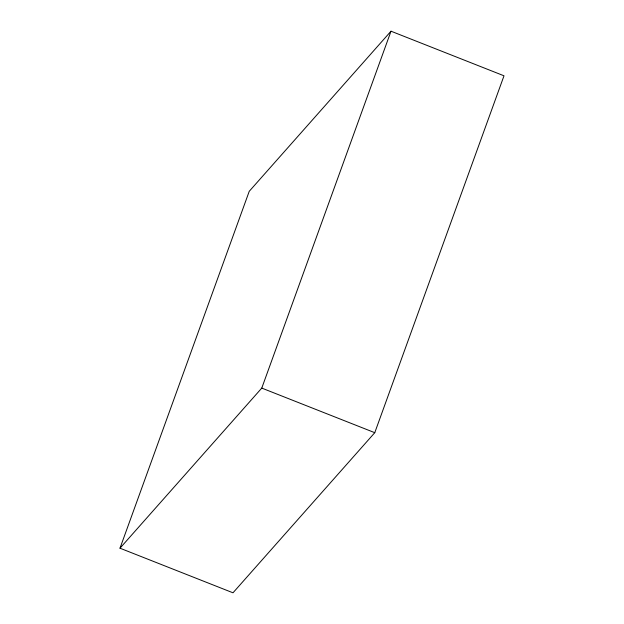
<?xml version="1.0" encoding="UTF-8"?>
<svg xmlns="http://www.w3.org/2000/svg" width="624" height="624" viewBox="0 0 624 624"><rect width="100%" height="100%" fill="white"/><g stroke="black" fill="none" stroke-linecap="round" stroke-linejoin="round"><path stroke-width="0.94" d="M119.995 548.2L249.233 191.311L391.006 31.2L504.005 75.8L374.767 432.689L232.994 592.8L119.995 548.2L261.776 388.089L391.006 31.2M261.776 388.089L374.767 432.689"/></g></svg>
